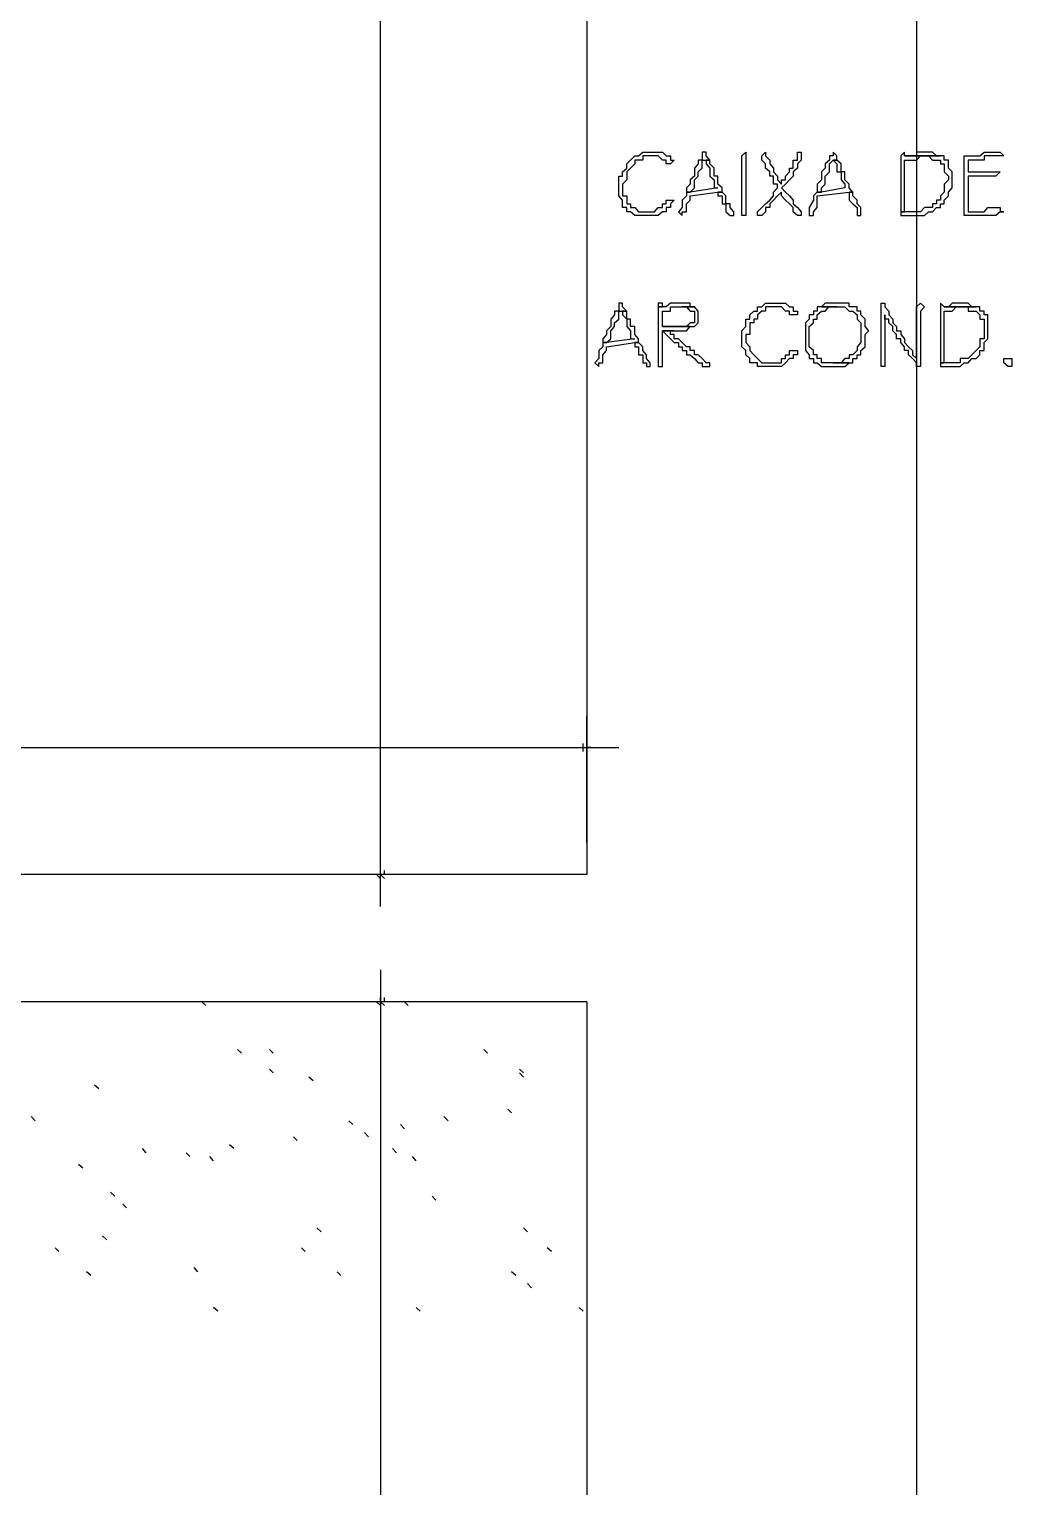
# Model space of a CAD drawing. Header units: millimetres. Extents: x -518.8 to -461.2, y 3.5 to 44.2.
# Drawn here: x -487.37 to -485.795, y 28.779 to 31.117 of the extents above; entities that cross this region are included whole.
import ezdxf

# ---------------------------------------------------------------- set-up
doc = ezdxf.new("R2010")
doc.units = ezdxf.units.MM
doc.header["$MEASUREMENT"] = 0
for name, color, linetype in [('10', 10, 'Continuous'), ('151', 151, 'Continuous'), ('16', 16, 'Continuous'), ('MYSOLIDS', 7, 'Continuous')]:
    doc.layers.add(name, color=color, linetype=linetype)

msp = doc.modelspace()

# ---------------------------------------------------------------- linework, layer by layer
at = {"layer": '10'}
for points in [[(-486.476, 31.6451), (-486.476, 29.7609)], [(-485.9474, 31.6451), (-485.9474, 28.5511)], [(-486.476, 29.7609), (-491.1105, 29.7609)], [(-486.476, 29.5571), (-491.1105, 29.5571)], [(-486.476, 29.5571), (-486.476, 28.5511)]]:
    msp.add_lwpolyline(points, dxfattribs=at)
at = {"layer": '151'}
for points in [[(-487.0872, 29.5511), (-487.0933, 29.5571)], [(-486.7624, 29.5511), (-486.7684, 29.5571)], [(-487.0301, 29.4744), (-487.0361, 29.4804)], [(-486.979, 29.4744), (-486.985, 29.4804)], [(-486.6354, 29.4744), (-486.6414, 29.4804)], [(-486.979, 29.4428), (-486.985, 29.4488)], [(-486.9151, 29.43), (-486.9218, 29.436)], [(-486.5775, 29.4428), (-486.5842, 29.4488)], [(-486.5775, 29.436), (-486.5842, 29.4428)], [(-487.2587, 29.4172), (-487.2654, 29.4233)], [(-487.3609, 29.3661), (-487.3669, 29.3729)], [(-486.8511, 29.3601), (-486.8579, 29.3661)], [(-486.6985, 29.3661), (-486.7053, 29.3729)], [(-486.597, 29.3789), (-486.603, 29.3849)], [(-486.9406, 29.3345), (-486.9466, 29.3406)], [(-486.8263, 29.3406), (-486.8324, 29.3473)], [(-486.7684, 29.3533), (-486.7752, 29.3601)], [(-487.1827, 29.315), (-487.1887, 29.3218)], [(-487.0421, 29.3218), (-487.0489, 29.3278)], [(-486.7812, 29.315), (-486.788, 29.3218)], [(-487.2842, 29.2902), (-487.291, 29.2962)], [(-487.1128, 29.309), (-487.1188, 29.315)], [(-487.0745, 29.3022), (-487.0805, 29.309)], [(-486.7496, 29.3022), (-486.7557, 29.309)], [(-487.2331, 29.2451), (-487.2399, 29.2518)], [(-487.2143, 29.2263), (-487.2203, 29.2323)], [(-486.7181, 29.2391), (-486.7241, 29.2451)], [(-487.2459, 29.1751), (-487.2527, 29.1819)], [(-486.9023, 29.1879), (-486.909, 29.1947)], [(-486.5714, 29.1879), (-486.5775, 29.1947)], [(-487.3226, 29.1563), (-487.3286, 29.1624)], [(-486.9278, 29.1563), (-486.9339, 29.1624)], [(-486.5331, 29.1563), (-486.5399, 29.1624)], [(-487.1, 29.124), (-487.106, 29.1308)], [(-487.2714, 29.118), (-487.2782, 29.124)], [(-486.8707, 29.118), (-486.8767, 29.124)], [(-486.5902, 29.118), (-486.597, 29.124)], [(-486.5647, 29.0985), (-486.5714, 29.1052)], [(-487.0677, 29.0609), (-487.0745, 29.0669)], [(-486.7436, 29.0609), (-486.7496, 29.0669)], [(-486.482, 29.0609), (-486.4887, 29.0669)]]:
    msp.add_lwpolyline(points, dxfattribs=at)
at = {"layer": '16'}
for points in [[(-486.8068, 29.7097), (-486.8068, 39.0105)], [(-486.476, 29.812), (-486.476, 30.0157)], [(-486.482, 29.9586), (-486.482, 29.9646), (-486.482, 29.9646), (-486.482, 29.9646), (-486.482, 29.9646), (-486.482, 29.9714)], [(-486.476, 29.9714), (-486.476, 29.9646), (-486.476, 29.9646), (-486.4699, 29.9646)], [(-491.1617, 29.9646), (-486.4248, 29.9646)], [(-486.4699, 29.9646), (-486.476, 29.9646), (-486.476, 29.9646), (-486.476, 29.9586)], [(-486.5271, 29.7609), (-486.8519, 29.7609)], [(-486.8068, 29.7548), (-486.8136, 29.7609)], [(-486.8068, 29.7609), (-486.8068, 29.7609), (-486.8068, 29.7609), (-486.8068, 29.7676)], [(-486.8008, 29.7548), (-486.8068, 29.7609)], [(-486.8008, 29.7609), (-486.8008, 29.7609), (-486.8008, 29.7609), (-486.8008, 29.7676)], [(-486.8068, 29.6082), (-486.8068, 25.4954)], [(-486.5271, 29.5571), (-486.8519, 29.5571)], [(-486.8068, 29.5511), (-486.8136, 29.5571)], [(-486.8068, 29.5571), (-486.8068, 29.5571), (-486.8068, 29.5571), (-486.8068, 29.5639)], [(-486.8008, 29.5511), (-486.8068, 29.5571)], [(-486.8008, 29.5571), (-486.8008, 29.5571), (-486.8008, 29.5571), (-486.8008, 29.5639)]]:
    msp.add_lwpolyline(points, dxfattribs=at)
at = {"layer": 'MYSOLIDS'}
for points in [[(-486.3745, 30.9135), (-486.3805, 30.9135), (-486.3805, 30.9135), (-486.3865, 30.9135), (-486.3865, 30.9067), (-486.3933, 30.9067), (-486.3993, 30.9067), (-486.3993, 30.9007), (-486.406, 30.8939), (-486.406, 30.8939), (-486.406, 30.8939), (-486.4121, 30.8879), (-486.4121, 30.8812), (-486.4121, 30.8812), (-486.4121, 30.8812), (-486.4121, 30.8751), (-486.4188, 30.8684), (-486.4188, 30.8684), (-486.4188, 30.8624), (-486.4188, 30.8556), (-486.4188, 30.8496), (-486.4121, 30.8496), (-486.4121, 30.8428), (-486.4121, 30.8368), (-486.406, 30.8368), (-486.406, 30.8368), (-486.406, 30.8308), (-486.3993, 30.8308), (-486.3933, 30.824), (-486.3933, 30.824), (-486.3865, 30.824), (-486.3805, 30.824), (-486.3805, 30.824), (-486.3745, 30.824), (-486.3745, 30.824), (-486.3677, 30.824), (-486.3677, 30.824), (-486.3617, 30.8308), (-486.3549, 30.8308), (-486.3549, 30.8308), (-486.3549, 30.8368), (-486.3489, 30.8368), (-486.3489, 30.8428), (-486.3421, 30.8428), (-486.3421, 30.8428), (-486.3421, 30.8428), (-486.3421, 30.8428), (-486.3361, 30.8428), (-486.3361, 30.8428), (-486.3421, 30.8368), (-486.3421, 30.8368), (-486.3421, 30.8308), (-486.3489, 30.8308), (-486.3489, 30.824), (-486.3549, 30.824), (-486.3549, 30.824), (-486.3617, 30.818), (-486.3617, 30.818), (-486.3677, 30.818), (-486.3677, 30.818), (-486.3745, 30.818), (-486.3805, 30.818), (-486.3805, 30.818), (-486.3865, 30.818), (-486.3933, 30.818), (-486.3933, 30.818), (-486.3993, 30.818), (-486.406, 30.824), (-486.406, 30.824), (-486.4121, 30.824), (-486.4121, 30.8308), (-486.4188, 30.8308), (-486.4188, 30.8368), (-486.4188, 30.8368), (-486.4188, 30.8428), (-486.4248, 30.8496), (-486.4248, 30.8496), (-486.4248, 30.8556), (-486.4248, 30.8624), (-486.4248, 30.8684), (-486.4248, 30.8684), (-486.4248, 30.8751), (-486.4248, 30.8812), (-486.4188, 30.8812), (-486.4188, 30.8879), (-486.4188, 30.8879), (-486.4121, 30.8939), (-486.4121, 30.9007), (-486.4121, 30.9007), (-486.406, 30.9067), (-486.406, 30.9067), (-486.3993, 30.9135), (-486.3933, 30.9135), (-486.3933, 30.9135), (-486.3865, 30.9195), (-486.3865, 30.9195), (-486.3805, 30.9195), (-486.3745, 30.9195), (-486.3745, 30.9195), (-486.3677, 30.9195), (-486.3617, 30.9195), (-486.3617, 30.9195), (-486.3549, 30.9195), (-486.3489, 30.9135), (-486.3489, 30.9135), (-486.3421, 30.9135), (-486.3421, 30.9067), (-486.3361, 30.9067), (-486.3361, 30.9067), (-486.3421, 30.9007), (-486.3421, 30.9007), (-486.3421, 30.9007), (-486.3421, 30.9007), (-486.3489, 30.9007), (-486.3489, 30.9007), (-486.3489, 30.9067), (-486.3489, 30.9067), (-486.3549, 30.9067), (-486.3549, 30.9067), (-486.3617, 30.9135), (-486.3677, 30.9135), (-486.3677, 30.9135), (-486.3745, 30.9135), (-486.3745, 30.9135), (-486.3745, 30.9135), (-486.3745, 30.9135)], [(-486.279, 30.9067), (-486.285, 30.9067), (-486.285, 30.9067), (-486.285, 30.9007), (-486.285, 30.9007), (-486.279, 30.8939), (-486.279, 30.8879), (-486.279, 30.8879), (-486.279, 30.8812), (-486.2722, 30.8751), (-486.2722, 30.8751), (-486.2722, 30.8684), (-486.2722, 30.8624), (-486.2662, 30.8624), (-486.3105, 30.8556), (-486.3166, 30.8556), (-486.3166, 30.8496), (-486.3166, 30.8496), (-486.3233, 30.8428), (-486.3233, 30.8428), (-486.3233, 30.8428), (-486.3233, 30.8308), (-486.3233, 30.8308), (-486.3293, 30.824), (-486.3293, 30.824), (-486.3233, 30.818), (-486.3233, 30.818), (-486.3233, 30.818), (-486.3233, 30.824), (-486.3166, 30.824), (-486.3166, 30.8308), (-486.3166, 30.8308), (-486.3166, 30.8368), (-486.3105, 30.8428), (-486.3105, 30.8496), (-486.3105, 30.8496), (-486.2662, 30.8556), (-486.2594, 30.8556), (-486.2594, 30.8556), (-486.2594, 30.8624), (-486.2662, 30.8684), (-486.2662, 30.8684), (-486.2662, 30.8751), (-486.2662, 30.8812), (-486.2722, 30.8812), (-486.2722, 30.8879), (-486.2722, 30.8879), (-486.2722, 30.8939), (-486.2722, 30.8939), (-486.279, 30.9007), (-486.279, 30.9007), (-486.279, 30.9067), (-486.279, 30.9067), (-486.279, 30.9067)], [(-486.285, 30.9195), (-486.285, 30.9195), (-486.291, 30.9195), (-486.291, 30.9135), (-486.291, 30.9135), (-486.291, 30.9067), (-486.2978, 30.9067), (-486.2978, 30.9007), (-486.3038, 30.8939), (-486.3038, 30.8879), (-486.3038, 30.8812), (-486.3105, 30.8751), (-486.3105, 30.8751), (-486.3105, 30.8684), (-486.3105, 30.8684), (-486.3166, 30.8624), (-486.3166, 30.8556), (-486.3105, 30.8556), (-486.3038, 30.8624), (-486.3038, 30.8624), (-486.3038, 30.8684), (-486.3038, 30.8751), (-486.2978, 30.8812), (-486.2978, 30.8812), (-486.2978, 30.8812), (-486.2978, 30.8879), (-486.2978, 30.8879), (-486.291, 30.8939), (-486.291, 30.9007), (-486.291, 30.9067), (-486.285, 30.9067), (-486.279, 30.9067), (-486.285, 30.9135), (-486.285, 30.9195), (-486.285, 30.9195), (-486.285, 30.9195)], [(-486.2211, 30.8624), (-486.2211, 30.8556), (-486.2211, 30.8496), (-486.2211, 30.8428), (-486.2211, 30.8428), (-486.2211, 30.8368), (-486.2211, 30.8308), (-486.2211, 30.824), (-486.2211, 30.824), (-486.2211, 30.824), (-486.2211, 30.818), (-486.2211, 30.818), (-486.2211, 30.818), (-486.2211, 30.818), (-486.2278, 30.818), (-486.2278, 30.818), (-486.2278, 30.824), (-486.2278, 30.824), (-486.2278, 30.824), (-486.2278, 30.824), (-486.2278, 30.824), (-486.2278, 30.8308), (-486.2278, 30.8368), (-486.2278, 30.8368), (-486.2278, 30.8428), (-486.2278, 30.8496), (-486.2278, 30.8556), (-486.2278, 30.8624), (-486.2278, 30.8624), (-486.2278, 30.8684), (-486.2278, 30.8751), (-486.2278, 30.8751), (-486.2278, 30.8812), (-486.2278, 30.8879), (-486.2278, 30.8939), (-486.2278, 30.8939), (-486.2278, 30.9007), (-486.2278, 30.9067), (-486.2278, 30.9067), (-486.2278, 30.9135), (-486.2278, 30.9135), (-486.2278, 30.9135), (-486.2278, 30.9135), (-486.2278, 30.9135), (-486.2211, 30.9195), (-486.2211, 30.9195), (-486.2211, 30.9135), (-486.2211, 30.9135), (-486.2211, 30.9135), (-486.2211, 30.9135), (-486.2211, 30.9067), (-486.2211, 30.9067), (-486.2211, 30.9067), (-486.2211, 30.9007), (-486.2211, 30.8939), (-486.2211, 30.8879), (-486.2211, 30.8879), (-486.2211, 30.8812), (-486.2211, 30.8751), (-486.2211, 30.8684), (-486.2211, 30.8684), (-486.2211, 30.8624), (-486.2211, 30.8624), (-486.2211, 30.8624), (-486.2211, 30.8624), (-486.2211, 30.8624)], [(-486.1639, 30.8684), (-486.1639, 30.8751), (-486.1579, 30.8751), (-486.1579, 30.8812), (-486.1579, 30.8812), (-486.1511, 30.8879), (-486.1511, 30.8879), (-486.1511, 30.8939), (-486.1451, 30.8939), (-486.1451, 30.9007), (-486.1451, 30.9067), (-486.1384, 30.9067), (-486.1384, 30.9067), (-486.1384, 30.9135), (-486.1384, 30.9135), (-486.1384, 30.9195), (-486.1324, 30.9195), (-486.1324, 30.9195), (-486.1324, 30.9195), (-486.1324, 30.9195), (-486.1324, 30.9135), (-486.1324, 30.9135), (-486.1324, 30.9135), (-486.1324, 30.9067), (-486.1324, 30.9067), (-486.1384, 30.9007), (-486.1384, 30.8939), (-486.1384, 30.8939), (-486.1451, 30.8879), (-486.1451, 30.8879), (-486.1451, 30.8812), (-486.1511, 30.8751), (-486.1511, 30.8751), (-486.1579, 30.8684), (-486.1579, 30.8684), (-486.1639, 30.8624), (-486.1579, 30.8556), (-486.1579, 30.8556), (-486.1511, 30.8496), (-486.1511, 30.8496), (-486.1451, 30.8428), (-486.1451, 30.8368), (-486.1451, 30.8368), (-486.1384, 30.8308), (-486.1324, 30.824), (-486.1324, 30.824), (-486.1324, 30.824), (-486.1324, 30.818), (-486.1324, 30.818), (-486.1384, 30.818), (-486.1384, 30.818), (-486.1384, 30.818), (-486.1451, 30.824), (-486.1451, 30.824), (-486.1451, 30.8308), (-486.1451, 30.8308), (-486.1511, 30.8368), (-486.1511, 30.8368), (-486.1579, 30.8428), (-486.1579, 30.8428), (-486.1639, 30.8496), (-486.1639, 30.8556), (-486.1639, 30.8556), (-486.1707, 30.8496), (-486.1707, 30.8496), (-486.1767, 30.8428), (-486.1827, 30.8368), (-486.1827, 30.8368), (-486.1827, 30.8308), (-486.1895, 30.8308), (-486.1895, 30.824), (-486.1895, 30.824), (-486.1955, 30.818), (-486.2023, 30.818), (-486.2023, 30.818), (-486.2023, 30.818), (-486.2023, 30.818), (-486.2023, 30.818), (-486.2023, 30.818), (-486.2023, 30.824), (-486.2023, 30.824), (-486.1955, 30.8308), (-486.1955, 30.8308), (-486.1895, 30.8368), (-486.1895, 30.8368), (-486.1827, 30.8428), (-486.1827, 30.8428), (-486.1767, 30.8496), (-486.1767, 30.8556), (-486.1767, 30.8556), (-486.1707, 30.8624), (-486.1707, 30.8624), (-486.1707, 30.8684), (-486.1767, 30.8684), (-486.1767, 30.8751), (-486.1767, 30.8812), (-486.1827, 30.8812), (-486.1827, 30.8879), (-486.1895, 30.8939), (-486.1895, 30.8939), (-486.1895, 30.8939), (-486.1895, 30.9007), (-486.1955, 30.9067), (-486.1955, 30.9135), (-486.1955, 30.9135), (-486.1955, 30.9135), (-486.1955, 30.9135), (-486.1955, 30.9135), (-486.1895, 30.9195), (-486.1895, 30.9195), (-486.1895, 30.9135), (-486.1895, 30.9135), (-486.1895, 30.9135), (-486.1895, 30.9135), (-486.1827, 30.9067), (-486.1827, 30.9007), (-486.1827, 30.9007), (-486.1767, 30.8939), (-486.1767, 30.8879), (-486.1767, 30.8879), (-486.1707, 30.8812), (-486.1707, 30.8751), (-486.1707, 30.8751), (-486.1639, 30.8684), (-486.1639, 30.8684), (-486.1639, 30.8684), (-486.1639, 30.8684), (-486.1639, 30.8684)], [(-486.0752, 30.9067), (-486.0812, 30.9067), (-486.0812, 30.9067), (-486.0752, 30.9007), (-486.0752, 30.9007), (-486.0752, 30.8939), (-486.0752, 30.8879), (-486.0684, 30.8879), (-486.0684, 30.8812), (-486.0684, 30.8751), (-486.0684, 30.8751), (-486.0624, 30.8684), (-486.0624, 30.8624), (-486.0624, 30.8624), (-486.1, 30.8556), (-486.1068, 30.8556), (-486.1128, 30.8496), (-486.1128, 30.8496), (-486.1128, 30.8428), (-486.1128, 30.8428), (-486.1128, 30.8428), (-486.1196, 30.8308), (-486.1196, 30.8308), (-486.1196, 30.824), (-486.1196, 30.824), (-486.1196, 30.818), (-486.1196, 30.818), (-486.1128, 30.818), (-486.1128, 30.824), (-486.1128, 30.824), (-486.1068, 30.8308), (-486.1068, 30.8308), (-486.1068, 30.8368), (-486.1068, 30.8428), (-486.1068, 30.8496), (-486.1068, 30.8496), (-486.0557, 30.8556), (-486.0496, 30.8556), (-486.0496, 30.8556), (-486.0557, 30.8624), (-486.0557, 30.8684), (-486.0557, 30.8684), (-486.0624, 30.8751), (-486.0624, 30.8812), (-486.0624, 30.8812), (-486.0624, 30.8879), (-486.0684, 30.8879), (-486.0684, 30.8939), (-486.0684, 30.8939), (-486.0684, 30.9007), (-486.0684, 30.9007), (-486.0752, 30.9067), (-486.0752, 30.9067), (-486.0752, 30.9067)], [(-486.0812, 30.9195), (-486.0812, 30.9195), (-486.0812, 30.9195), (-486.0812, 30.9135), (-486.0872, 30.9135), (-486.0872, 30.9067), (-486.0872, 30.9067), (-486.094, 30.9007), (-486.094, 30.8939), (-486.1, 30.8879), (-486.1, 30.8812), (-486.1, 30.8751), (-486.1, 30.8751), (-486.1068, 30.8684), (-486.1068, 30.8684), (-486.1068, 30.8624), (-486.1068, 30.8556), (-486.1, 30.8556), (-486.1, 30.8624), (-486.1, 30.8624), (-486.094, 30.8684), (-486.094, 30.8751), (-486.094, 30.8812), (-486.094, 30.8812), (-486.094, 30.8812), (-486.0872, 30.8879), (-486.0872, 30.8879), (-486.0872, 30.8939), (-486.0872, 30.9007), (-486.0812, 30.9067), (-486.0812, 30.9067), (-486.0752, 30.9067), (-486.0752, 30.9135), (-486.0812, 30.9195), (-486.0812, 30.9195), (-486.0812, 30.9195)], [(-485.9669, 30.9195), (-485.973, 30.9135), (-485.973, 30.9135), (-485.973, 30.9067), (-485.973, 30.9067), (-485.973, 30.9007), (-485.973, 30.9007), (-485.973, 30.8939), (-485.973, 30.8879), (-485.973, 30.8812), (-485.973, 30.8812), (-485.973, 30.8751), (-485.973, 30.8684), (-485.973, 30.8624), (-485.973, 30.8624), (-485.973, 30.8556), (-485.973, 30.8496), (-485.973, 30.8496), (-485.973, 30.8428), (-485.973, 30.8368), (-485.973, 30.8308), (-485.973, 30.824), (-485.973, 30.824), (-485.9669, 30.824), (-485.9669, 30.8308), (-485.9669, 30.8308), (-485.9669, 30.8368), (-485.9669, 30.8428), (-485.9669, 30.8428), (-485.9669, 30.8496), (-485.9669, 30.8556), (-485.9669, 30.8556), (-485.9669, 30.8624), (-485.9669, 30.8684), (-485.9669, 30.8684), (-485.9669, 30.8751), (-485.9669, 30.8812), (-485.9669, 30.8879), (-485.9669, 30.8879), (-485.9669, 30.8939), (-485.9669, 30.9007), (-485.9669, 30.9007), (-485.9669, 30.9067), (-485.9669, 30.9067), (-485.9602, 30.9067), (-485.9542, 30.9067), (-485.9474, 30.9067), (-485.9474, 30.9067), (-485.9414, 30.9135), (-485.9346, 30.9135), (-485.9346, 30.9135), (-485.909, 30.9135), (-485.9158, 30.9135), (-485.9669, 30.9135), (-485.9669, 30.9195), (-485.9669, 30.9195), (-485.9669, 30.9195)], [(-485.909, 30.9135), (-485.9346, 30.9135), (-485.9346, 30.9135), (-485.9286, 30.9135), (-485.9218, 30.9067), (-485.9158, 30.9067), (-485.9158, 30.9067), (-485.909, 30.9067), (-485.909, 30.9007), (-485.909, 30.9007), (-485.903, 30.9007), (-485.903, 30.8939), (-485.903, 30.8939), (-485.903, 30.8879), (-485.8963, 30.8812), (-485.8963, 30.8751), (-485.8963, 30.8751), (-485.903, 30.8684), (-485.903, 30.8624), (-485.903, 30.8624), (-485.903, 30.8556), (-485.909, 30.8496), (-485.909, 30.8496), (-485.909, 30.8428), (-485.9158, 30.8428), (-485.9158, 30.8368), (-485.9218, 30.8368), (-485.9218, 30.8308), (-485.9286, 30.8308), (-485.9286, 30.8308), (-485.9346, 30.8308), (-485.9414, 30.824), (-485.9414, 30.824), (-485.9474, 30.824), (-485.9474, 30.824), (-485.9542, 30.824), (-485.9602, 30.824), (-485.9669, 30.824), (-485.973, 30.824), (-485.973, 30.824), (-485.973, 30.818), (-485.9669, 30.818), (-485.9669, 30.818), (-485.9602, 30.818), (-485.9542, 30.818), (-485.9542, 30.818), (-485.9474, 30.818), (-485.9414, 30.818), (-485.9414, 30.818), (-485.9346, 30.818), (-485.9286, 30.824), (-485.9286, 30.824), (-485.9218, 30.824), (-485.9158, 30.8308), (-485.9158, 30.8308), (-485.9158, 30.8308), (-485.909, 30.8308), (-485.909, 30.8368), (-485.903, 30.8368), (-485.903, 30.8428), (-485.8963, 30.8496), (-485.8963, 30.8496), (-485.8963, 30.8556), (-485.8963, 30.8556), (-485.8902, 30.8624), (-485.8902, 30.8684), (-485.8902, 30.8751), (-485.8902, 30.8751), (-485.8902, 30.8751), (-485.8902, 30.8812), (-485.8902, 30.8879), (-485.8963, 30.8939), (-485.8963, 30.8939), (-485.8963, 30.9007), (-485.8963, 30.9067), (-485.903, 30.9067), (-485.903, 30.9067), (-485.903, 30.9135), (-485.909, 30.9135), (-485.909, 30.9135)], [(-485.9346, 30.9195), (-485.9346, 30.9195), (-485.9414, 30.9195), (-485.9474, 30.9195), (-485.9474, 30.9195), (-485.9474, 30.9135), (-485.9542, 30.9135), (-485.9602, 30.9135), (-485.9669, 30.9135), (-485.9158, 30.9135), (-485.9158, 30.9135), (-485.9218, 30.9195), (-485.9286, 30.9195), (-485.9346, 30.9195), (-485.9346, 30.9195)], [(-485.8647, 30.8879), (-485.8203, 30.8879), (-485.8203, 30.8879), (-485.8136, 30.8879), (-485.8136, 30.8879), (-485.8136, 30.8879), (-485.8136, 30.8879), (-485.8136, 30.8879), (-485.8136, 30.8879), (-485.8203, 30.8812), (-485.8203, 30.8812), (-485.8647, 30.8812), (-485.8647, 30.8751), (-485.8647, 30.8751), (-485.8647, 30.8751), (-485.8647, 30.8751), (-485.8647, 30.8684), (-485.8647, 30.8624), (-485.8647, 30.8624), (-485.8647, 30.8556), (-485.8647, 30.8556), (-485.8647, 30.8496), (-485.8647, 30.8428), (-485.8647, 30.8428), (-485.8647, 30.8368), (-485.8647, 30.8308), (-485.8647, 30.824), (-485.8647, 30.824), (-485.8587, 30.824), (-485.8587, 30.824), (-485.8519, 30.824), (-485.8459, 30.824), (-485.8391, 30.824), (-485.8391, 30.824), (-485.8391, 30.824), (-485.8331, 30.8308), (-485.8263, 30.8308), (-485.8203, 30.8308), (-485.8136, 30.8308), (-485.8136, 30.8308), (-485.8136, 30.824), (-485.8136, 30.824), (-485.8075, 30.824), (-485.8075, 30.824), (-485.8136, 30.824), (-485.8136, 30.824), (-485.8203, 30.818), (-485.8263, 30.818), (-485.8263, 30.818), (-485.8331, 30.818), (-485.8391, 30.818), (-485.8391, 30.818), (-485.8459, 30.818), (-485.8519, 30.818), (-485.8587, 30.818), (-485.8587, 30.818), (-485.8647, 30.818), (-485.8647, 30.818), (-485.8647, 30.818), (-485.8714, 30.818), (-485.8714, 30.818), (-485.8714, 30.824), (-485.8714, 30.824), (-485.8714, 30.824), (-485.8714, 30.8308), (-485.8714, 30.8308), (-485.8714, 30.8368), (-485.8714, 30.8428), (-485.8714, 30.8496), (-485.8714, 30.8496), (-485.8714, 30.8556), (-485.8714, 30.8624), (-485.8714, 30.8684), (-485.8714, 30.8684), (-485.8714, 30.8751), (-485.8714, 30.8751), (-485.8714, 30.8812), (-485.8714, 30.8879), (-485.8714, 30.8939), (-485.8714, 30.8939), (-485.8714, 30.9007), (-485.8714, 30.9067), (-485.8714, 30.9067), (-485.8714, 30.9135), (-485.8714, 30.9135), (-485.8714, 30.9135), (-485.8714, 30.9135), (-485.8647, 30.9135), (-485.8647, 30.9135), (-485.8587, 30.9135), (-485.8587, 30.9135), (-485.8519, 30.9135), (-485.8519, 30.9135), (-485.8459, 30.9135), (-485.8391, 30.9195), (-485.8391, 30.9195), (-485.8331, 30.9195), (-485.8331, 30.9195), (-485.8263, 30.9195), (-485.8203, 30.9195), (-485.8203, 30.9195), (-485.8136, 30.9195), (-485.8136, 30.9195), (-485.8136, 30.9195), (-485.8136, 30.9195), (-485.8075, 30.9135), (-485.8075, 30.9135), (-485.8075, 30.9135), (-485.8136, 30.9135), (-485.8136, 30.9135), (-485.8203, 30.9135), (-485.8263, 30.9135), (-485.8331, 30.9135), (-485.8391, 30.9135), (-485.8391, 30.9067), (-485.8459, 30.9067), (-485.8519, 30.9067), (-485.8587, 30.9067), (-485.8647, 30.9067), (-485.8647, 30.9067), (-485.8647, 30.9067), (-485.8647, 30.9007), (-485.8647, 30.9007), (-485.8647, 30.8939), (-485.8647, 30.8879), (-485.8647, 30.8879), (-485.8647, 30.8879), (-485.8647, 30.8879), (-485.8647, 30.8879)], [(-486.2594, 30.8556), (-486.2662, 30.8556), (-486.2662, 30.8496), (-486.2594, 30.8496), (-486.2594, 30.8428), (-486.2594, 30.8368), (-486.2534, 30.8368), (-486.2534, 30.8308), (-486.2534, 30.824), (-486.2466, 30.818), (-486.2466, 30.818), (-486.2466, 30.818), (-486.2406, 30.818), (-486.2406, 30.824), (-486.2406, 30.824), (-486.2466, 30.8308), (-486.2466, 30.8368), (-486.2534, 30.8368), (-486.2534, 30.8428), (-486.2534, 30.8496), (-486.2594, 30.8556), (-486.2594, 30.8556)], [(-486.0496, 30.8556), (-486.0557, 30.8556), (-486.0557, 30.8496), (-486.0557, 30.8496), (-486.0557, 30.8428), (-486.0496, 30.8368), (-486.0496, 30.8368), (-486.0429, 30.8308), (-486.0429, 30.824), (-486.0429, 30.818), (-486.0369, 30.818), (-486.0369, 30.818), (-486.0369, 30.818), (-486.0369, 30.824), (-486.0369, 30.824), (-486.0369, 30.8308), (-486.0429, 30.8368), (-486.0429, 30.8368), (-486.0429, 30.8428), (-486.0496, 30.8496), (-486.0496, 30.8556), (-486.0496, 30.8556)], [(-486.4188, 30.6774), (-486.4188, 30.6774), (-486.4248, 30.6774), (-486.4248, 30.6774), (-486.4248, 30.6714), (-486.4248, 30.6646), (-486.4316, 30.6646), (-486.4316, 30.6586), (-486.4376, 30.6518), (-486.4376, 30.6458), (-486.4376, 30.6398), (-486.4444, 30.633), (-486.4444, 30.633), (-486.4444, 30.627), (-486.4444, 30.627), (-486.4504, 30.6203), (-486.4504, 30.6142), (-486.4444, 30.6142), (-486.4376, 30.6203), (-486.4376, 30.6203), (-486.4376, 30.627), (-486.4376, 30.633), (-486.4316, 30.6398), (-486.4316, 30.6398), (-486.4316, 30.6398), (-486.4316, 30.6458), (-486.4316, 30.6458), (-486.4248, 30.6518), (-486.4248, 30.6586), (-486.4248, 30.6646), (-486.4188, 30.6646), (-486.4121, 30.6646), (-486.4188, 30.6714), (-486.4188, 30.6774), (-486.4188, 30.6774), (-486.4188, 30.6774)], [(-486.3233, 30.6774), (-486.3233, 30.6774), (-486.3233, 30.6774), (-486.3293, 30.6774), (-486.3361, 30.6774), (-486.3361, 30.6774), (-486.3421, 30.6774), (-486.3421, 30.6774), (-486.3489, 30.6714), (-486.3549, 30.6714), (-486.3617, 30.6714), (-486.3617, 30.5819), (-486.3617, 30.5759), (-486.3549, 30.5759), (-486.3549, 30.5759), (-486.3549, 30.5819), (-486.3549, 30.5819), (-486.3549, 30.633), (-486.3361, 30.633), (-486.3293, 30.633), (-486.3233, 30.633), (-486.3166, 30.633), (-486.3166, 30.633), (-486.3105, 30.6398), (-486.3549, 30.6398), (-486.3549, 30.6646), (-486.3549, 30.6646), (-486.3489, 30.6646), (-486.3421, 30.6646), (-486.3421, 30.6714), (-486.3361, 30.6714), (-486.3293, 30.6714), (-486.3293, 30.6714), (-486.3233, 30.6714), (-486.3038, 30.6714), (-486.3038, 30.6714), (-486.3105, 30.6714), (-486.3105, 30.6774), (-486.3166, 30.6774), (-486.3233, 30.6774), (-486.3233, 30.6774)], [(-486.3549, 30.6774), (-486.3617, 30.6774), (-486.3617, 30.6714), (-486.3549, 30.6714), (-486.3549, 30.6774), (-486.3549, 30.6774), (-486.3549, 30.6774)], [(-486.1767, 30.6714), (-486.1767, 30.6714), (-486.1827, 30.6714), (-486.1895, 30.6714), (-486.1895, 30.6646), (-486.1955, 30.6646), (-486.1955, 30.6646), (-486.2023, 30.6586), (-486.2023, 30.6518), (-486.2083, 30.6518), (-486.2083, 30.6518), (-486.2083, 30.6458), (-486.2151, 30.6458), (-486.2151, 30.6398), (-486.2151, 30.6398), (-486.2151, 30.633), (-486.2151, 30.627), (-486.2211, 30.627), (-486.2211, 30.6203), (-486.2211, 30.6142), (-486.2151, 30.6075), (-486.2151, 30.6075), (-486.2151, 30.6015), (-486.2151, 30.6015), (-486.2083, 30.5947), (-486.2083, 30.5947), (-486.2023, 30.5887), (-486.2023, 30.5887), (-486.1955, 30.5819), (-486.1955, 30.5819), (-486.1895, 30.5819), (-486.1827, 30.5819), (-486.1827, 30.5819), (-486.1767, 30.5819), (-486.1707, 30.5819), (-486.1707, 30.5819), (-486.1639, 30.5819), (-486.1639, 30.5887), (-486.1579, 30.5887), (-486.1579, 30.5947), (-486.1511, 30.5947), (-486.1511, 30.5947), (-486.1511, 30.6015), (-486.1451, 30.6015), (-486.1451, 30.6015), (-486.1384, 30.6015), (-486.1384, 30.6015), (-486.1384, 30.6015), (-486.1384, 30.6015), (-486.1384, 30.5947), (-486.1451, 30.5947), (-486.1451, 30.5947), (-486.1451, 30.5887), (-486.1511, 30.5887), (-486.1579, 30.5819), (-486.1579, 30.5819), (-486.1639, 30.5759), (-486.1639, 30.5759), (-486.1707, 30.5759), (-486.1707, 30.5759), (-486.1767, 30.5759), (-486.1827, 30.5759), (-486.1827, 30.5759), (-486.1895, 30.5759), (-486.1895, 30.5759), (-486.1955, 30.5759), (-486.2023, 30.5759), (-486.2023, 30.5819), (-486.2083, 30.5819), (-486.2151, 30.5819), (-486.2151, 30.5887), (-486.2151, 30.5887), (-486.2211, 30.5947), (-486.2211, 30.5947), (-486.2211, 30.6015), (-486.2278, 30.6075), (-486.2278, 30.6075), (-486.2278, 30.6142), (-486.2278, 30.6203), (-486.2278, 30.627), (-486.2278, 30.627), (-486.2278, 30.633), (-486.2211, 30.6398), (-486.2211, 30.6398), (-486.2211, 30.6458), (-486.2211, 30.6518), (-486.2151, 30.6518), (-486.2151, 30.6586), (-486.2151, 30.6586), (-486.2083, 30.6646), (-486.2023, 30.6646), (-486.2023, 30.6714), (-486.1955, 30.6714), (-486.1955, 30.6714), (-486.1895, 30.6774), (-486.1827, 30.6774), (-486.1827, 30.6774), (-486.1767, 30.6774), (-486.1767, 30.6774), (-486.1707, 30.6774), (-486.1639, 30.6774), (-486.1639, 30.6774), (-486.1579, 30.6774), (-486.1511, 30.6714), (-486.1511, 30.6714), (-486.1451, 30.6714), (-486.1451, 30.6646), (-486.1384, 30.6646), (-486.1384, 30.6646), (-486.1384, 30.6586), (-486.1384, 30.6586), (-486.1451, 30.6586), (-486.1451, 30.6586), (-486.1451, 30.6586), (-486.1511, 30.6586), (-486.1511, 30.6646), (-486.1511, 30.6646), (-486.1511, 30.6646), (-486.1579, 30.6646), (-486.1639, 30.6714), (-486.1639, 30.6714), (-486.1707, 30.6714), (-486.1767, 30.6714), (-486.1767, 30.6714), (-486.1767, 30.6714), (-486.1767, 30.6714)], [(-486.0752, 30.6774), (-486.0752, 30.6774), (-486.0812, 30.6774), (-486.0872, 30.6774), (-486.0872, 30.6774), (-486.094, 30.6774), (-486.1, 30.6714), (-486.1, 30.6714), (-486.0752, 30.6714), (-486.0752, 30.6714), (-486.0684, 30.6714), (-486.0684, 30.6714), (-486.0624, 30.6714), (-486.0557, 30.6646), (-486.0557, 30.6646), (-486.0496, 30.6646), (-486.0429, 30.6586), (-486.0429, 30.6586), (-486.0429, 30.6586), (-486.0429, 30.6518), (-486.0369, 30.6458), (-486.0369, 30.6458), (-486.0369, 30.6398), (-486.0369, 30.633), (-486.0369, 30.633), (-486.0369, 30.627), (-486.0369, 30.627), (-486.0369, 30.6203), (-486.0369, 30.6142), (-486.0369, 30.6142), (-486.0429, 30.6075), (-486.0429, 30.6075), (-486.0429, 30.6015), (-486.0496, 30.5947), (-486.0496, 30.5947), (-486.0557, 30.5947), (-486.0557, 30.5887), (-486.0624, 30.5887), (-486.0624, 30.5887), (-486.0684, 30.5819), (-486.0752, 30.5819), (-486.0752, 30.5819), (-486.0812, 30.5819), (-486.0557, 30.5819), (-486.0557, 30.5819), (-486.0496, 30.5819), (-486.0496, 30.5887), (-486.0429, 30.5887), (-486.0429, 30.5947), (-486.0369, 30.5947), (-486.0369, 30.6015), (-486.0369, 30.6015), (-486.0301, 30.6075), (-486.0301, 30.6075), (-486.0301, 30.6142), (-486.0301, 30.6203), (-486.0301, 30.6203), (-486.0301, 30.627), (-486.0241, 30.633), (-486.0241, 30.633), (-486.0301, 30.6398), (-486.0301, 30.6398), (-486.0301, 30.6458), (-486.0301, 30.6518), (-486.0301, 30.6518), (-486.0369, 30.6586), (-486.0369, 30.6646), (-486.0429, 30.6646), (-486.0429, 30.6646), (-486.0429, 30.6714), (-486.0496, 30.6714), (-486.0557, 30.6714), (-486.0557, 30.6774), (-486.0624, 30.6774), (-486.0684, 30.6774), (-486.0684, 30.6774), (-486.0752, 30.6774), (-486.0752, 30.6774)], [(-485.9985, 30.6586), (-485.9985, 30.5819), (-485.9985, 30.5759), (-485.9985, 30.5759), (-486.0045, 30.5759), (-486.0045, 30.5759), (-486.0045, 30.5759), (-486.0045, 30.5759), (-486.0045, 30.5819), (-486.0045, 30.5819), (-486.0045, 30.6714), (-486.0045, 30.6714), (-486.0045, 30.6774), (-486.0045, 30.6774), (-486.0045, 30.6774), (-485.9985, 30.6774), (-485.9985, 30.6714), (-485.9985, 30.6714), (-485.9985, 30.6714), (-485.9918, 30.6646), (-485.9918, 30.6586), (-485.9918, 30.6586), (-485.9857, 30.6518), (-485.9857, 30.6458), (-485.9857, 30.6458), (-485.9797, 30.6398), (-485.9797, 30.633), (-485.973, 30.633), (-485.973, 30.627), (-485.973, 30.627), (-485.9669, 30.6203), (-485.9669, 30.6203), (-485.9669, 30.6142), (-485.9602, 30.6075), (-485.9602, 30.6075), (-485.9542, 30.6015), (-485.9542, 30.6015), (-485.9542, 30.5947), (-485.9474, 30.5887), (-485.9474, 30.5887), (-485.9474, 30.5947), (-485.9474, 30.5947), (-485.9474, 30.6015), (-485.9474, 30.6015), (-485.9474, 30.6075), (-485.9474, 30.6142), (-485.9474, 30.6142), (-485.9474, 30.6203), (-485.9474, 30.627), (-485.9474, 30.633), (-485.9474, 30.633), (-485.9474, 30.6398), (-485.9474, 30.6458), (-485.9474, 30.6458), (-485.9474, 30.6518), (-485.9474, 30.6586), (-485.9474, 30.6646), (-485.9474, 30.6646), (-485.9474, 30.6714), (-485.9474, 30.6714), (-485.9414, 30.6774), (-485.9414, 30.6774), (-485.9414, 30.6774), (-485.9414, 30.6774), (-485.9414, 30.6774), (-485.9414, 30.6774), (-485.9346, 30.6714), (-485.9346, 30.6714), (-485.9414, 30.6646), (-485.9414, 30.6646), (-485.9414, 30.6646), (-485.9414, 30.6586), (-485.9414, 30.6518), (-485.9414, 30.6518), (-485.9414, 30.6458), (-485.9414, 30.6398), (-485.9414, 30.633), (-485.9414, 30.633), (-485.9414, 30.627), (-485.9414, 30.6203), (-485.9414, 30.6203), (-485.9414, 30.6142), (-485.9414, 30.6142), (-485.9414, 30.6075), (-485.9414, 30.6015), (-485.9414, 30.5947), (-485.9414, 30.5947), (-485.9414, 30.5887), (-485.9414, 30.5819), (-485.9414, 30.5819), (-485.9414, 30.5819), (-485.9414, 30.5759), (-485.9414, 30.5759), (-485.9414, 30.5759), (-485.9414, 30.5759), (-485.9414, 30.5759), (-485.9474, 30.5759), (-485.9474, 30.5819), (-485.9474, 30.5819), (-485.9542, 30.5887), (-485.9602, 30.5947), (-485.9602, 30.6015), (-485.9669, 30.6015), (-485.9669, 30.6075), (-485.9669, 30.6075), (-485.973, 30.6142), (-485.973, 30.6142), (-485.973, 30.6203), (-485.9797, 30.6203), (-485.9797, 30.627), (-485.9857, 30.633), (-485.9857, 30.633), (-485.9857, 30.6398), (-485.9918, 30.6458), (-485.9918, 30.6518), (-485.9985, 30.6518), (-485.9985, 30.6586), (-485.9985, 30.6586), (-485.9985, 30.6586), (-485.9985, 30.6586), (-485.9985, 30.6586)], [(-485.909, 30.6774), (-485.909, 30.6774), (-485.909, 30.6714), (-485.909, 30.6646), (-485.909, 30.6646), (-485.909, 30.6586), (-485.909, 30.6586), (-485.909, 30.6518), (-485.909, 30.6458), (-485.909, 30.6398), (-485.909, 30.6398), (-485.909, 30.633), (-485.909, 30.627), (-485.909, 30.6203), (-485.909, 30.6203), (-485.909, 30.6142), (-485.909, 30.6075), (-485.909, 30.6075), (-485.909, 30.6015), (-485.909, 30.5947), (-485.909, 30.5887), (-485.909, 30.5819), (-485.909, 30.5819), (-485.903, 30.5819), (-485.903, 30.5887), (-485.903, 30.5887), (-485.903, 30.5947), (-485.903, 30.6015), (-485.903, 30.6015), (-485.903, 30.6075), (-485.903, 30.6142), (-485.903, 30.6142), (-485.903, 30.6203), (-485.903, 30.627), (-485.903, 30.627), (-485.903, 30.633), (-485.903, 30.6398), (-485.903, 30.6458), (-485.903, 30.6458), (-485.903, 30.6518), (-485.903, 30.6586), (-485.903, 30.6646), (-485.903, 30.6646), (-485.903, 30.6646), (-485.8963, 30.6646), (-485.8963, 30.6646), (-485.8902, 30.6646), (-485.8842, 30.6714), (-485.8842, 30.6714), (-485.8775, 30.6714), (-485.8714, 30.6714), (-485.8519, 30.6714), (-485.8519, 30.6714), (-485.903, 30.6714), (-485.909, 30.6774), (-485.909, 30.6774), (-485.909, 30.6774)], [(-485.8714, 30.6774), (-485.8775, 30.6774), (-485.8842, 30.6774), (-485.8842, 30.6774), (-485.8842, 30.6774), (-485.8902, 30.6774), (-485.8963, 30.6714), (-485.903, 30.6714), (-485.903, 30.6714), (-485.8519, 30.6714), (-485.8587, 30.6714), (-485.8647, 30.6774), (-485.8647, 30.6774), (-485.8714, 30.6774), (-485.8714, 30.6774)], [(-486.4121, 30.6646), (-486.4188, 30.6646), (-486.4188, 30.6646), (-486.4188, 30.6586), (-486.4188, 30.6586), (-486.4121, 30.6518), (-486.4121, 30.6458), (-486.4121, 30.6458), (-486.4121, 30.6398), (-486.406, 30.633), (-486.406, 30.633), (-486.406, 30.627), (-486.406, 30.6203), (-486.3993, 30.6203), (-486.4444, 30.6142), (-486.4504, 30.6142), (-486.4504, 30.6142), (-486.4504, 30.6075), (-486.4572, 30.6015), (-486.4572, 30.6015), (-486.4572, 30.6015), (-486.4572, 30.5887), (-486.4572, 30.5887), (-486.4632, 30.5819), (-486.4632, 30.5819), (-486.4572, 30.5759), (-486.4572, 30.5759), (-486.4572, 30.5759), (-486.4572, 30.5819), (-486.4504, 30.5819), (-486.4504, 30.5887), (-486.4504, 30.5887), (-486.4504, 30.5947), (-486.4444, 30.6015), (-486.4444, 30.6075), (-486.4444, 30.6075), (-486.3993, 30.6142), (-486.3933, 30.6142), (-486.3933, 30.6142), (-486.3933, 30.6203), (-486.3993, 30.627), (-486.3993, 30.627), (-486.3993, 30.633), (-486.3993, 30.6398), (-486.406, 30.6398), (-486.406, 30.6458), (-486.406, 30.6458), (-486.406, 30.6518), (-486.4121, 30.6518), (-486.4121, 30.6586), (-486.4121, 30.6586), (-486.4121, 30.6646), (-486.4121, 30.6646), (-486.4121, 30.6646)], [(-486.3038, 30.6714), (-486.3233, 30.6714), (-486.3233, 30.6714), (-486.3166, 30.6714), (-486.3105, 30.6646), (-486.3105, 30.6646), (-486.3038, 30.6646), (-486.3038, 30.6586), (-486.3038, 30.6586), (-486.3038, 30.6518), (-486.3038, 30.6518), (-486.3038, 30.6458), (-486.3105, 30.6458), (-486.3166, 30.6398), (-486.3166, 30.6398), (-486.3233, 30.6398), (-486.3233, 30.6398), (-486.3293, 30.6398), (-486.3293, 30.6398), (-486.3361, 30.6398), (-486.3421, 30.6398), (-486.3489, 30.6398), (-486.3549, 30.6398), (-486.3105, 30.6398), (-486.3105, 30.6398), (-486.3038, 30.6398), (-486.3038, 30.6398), (-486.2978, 30.6458), (-486.2978, 30.6458), (-486.2978, 30.6518), (-486.2978, 30.6586), (-486.2978, 30.6586), (-486.2978, 30.6646), (-486.2978, 30.6646), (-486.3038, 30.6714), (-486.3038, 30.6714)], [(-486.1, 30.6714), (-486.1068, 30.6714), (-486.1068, 30.6646), (-486.1128, 30.6646), (-486.1128, 30.6586), (-486.1196, 30.6586), (-486.1196, 30.6518), (-486.1196, 30.6518), (-486.1256, 30.6458), (-486.1256, 30.6398), (-486.1256, 30.6398), (-486.1256, 30.633), (-486.1256, 30.627), (-486.1256, 30.6203), (-486.1256, 30.6203), (-486.1256, 30.6142), (-486.1256, 30.6142), (-486.1256, 30.6075), (-486.1256, 30.6015), (-486.1196, 30.5947), (-486.1196, 30.5947), (-486.1196, 30.5887), (-486.1128, 30.5887), (-486.1128, 30.5819), (-486.1068, 30.5819), (-486.1068, 30.5819), (-486.1, 30.5759), (-486.1, 30.5759), (-486.094, 30.5759), (-486.0872, 30.5759), (-486.0812, 30.5759), (-486.0812, 30.5759), (-486.0752, 30.5759), (-486.0752, 30.5759), (-486.0684, 30.5759), (-486.0624, 30.5759), (-486.0624, 30.5759), (-486.0557, 30.5819), (-486.0812, 30.5819), (-486.088, 30.5819), (-486.088, 30.5819), (-486.094, 30.5819), (-486.1, 30.5819), (-486.1, 30.5887), (-486.1068, 30.5887), (-486.1068, 30.5947), (-486.1068, 30.5947), (-486.1128, 30.5947), (-486.1128, 30.6015), (-486.1128, 30.6015), (-486.1196, 30.6075), (-486.1196, 30.6142), (-486.1196, 30.6203), (-486.1196, 30.6203), (-486.1196, 30.627), (-486.1196, 30.627), (-486.1196, 30.633), (-486.1196, 30.6398), (-486.1128, 30.6458), (-486.1128, 30.6458), (-486.1128, 30.6518), (-486.1068, 30.6518), (-486.1068, 30.6586), (-486.1068, 30.6586), (-486.1, 30.6646), (-486.1, 30.6646), (-486.094, 30.6646), (-486.088, 30.6714), (-486.088, 30.6714), (-486.0812, 30.6714), (-486.0752, 30.6714), (-486.1, 30.6714), (-486.1, 30.6714)], [(-485.8519, 30.6714), (-485.8714, 30.6714), (-485.8714, 30.6714), (-485.8647, 30.6714), (-485.8647, 30.6646), (-485.8587, 30.6646), (-485.8519, 30.6646), (-485.8519, 30.6646), (-485.8459, 30.6586), (-485.8459, 30.6586), (-485.8459, 30.6586), (-485.8459, 30.6518), (-485.8391, 30.6518), (-485.8391, 30.6458), (-485.8391, 30.6398), (-485.8391, 30.633), (-485.8391, 30.633), (-485.8391, 30.627), (-485.8391, 30.6203), (-485.8459, 30.6203), (-485.8459, 30.6142), (-485.8459, 30.6075), (-485.8459, 30.6075), (-485.8519, 30.6015), (-485.8519, 30.6015), (-485.8587, 30.5947), (-485.8587, 30.5947), (-485.8647, 30.5887), (-485.8647, 30.5887), (-485.8714, 30.5887), (-485.8775, 30.5887), (-485.8775, 30.5819), (-485.8842, 30.5819), (-485.8842, 30.5819), (-485.8902, 30.5819), (-485.8963, 30.5819), (-485.8963, 30.5819), (-485.903, 30.5819), (-485.909, 30.5819), (-485.909, 30.5819), (-485.909, 30.5759), (-485.909, 30.5759), (-485.903, 30.5759), (-485.903, 30.5759), (-485.8963, 30.5759), (-485.8902, 30.5759), (-485.8902, 30.5759), (-485.8842, 30.5759), (-485.8775, 30.5759), (-485.8775, 30.5759), (-485.8714, 30.5819), (-485.8647, 30.5819), (-485.8647, 30.5819), (-485.8587, 30.5887), (-485.8587, 30.5887), (-485.8519, 30.5887), (-485.8519, 30.5887), (-485.8459, 30.5947), (-485.8459, 30.6015), (-485.8391, 30.6015), (-485.8391, 30.6075), (-485.8391, 30.6075), (-485.8391, 30.6142), (-485.8331, 30.6203), (-485.8331, 30.6203), (-485.8331, 30.627), (-485.8331, 30.633), (-485.8331, 30.633), (-485.8331, 30.6398), (-485.8331, 30.6398), (-485.8331, 30.6458), (-485.8331, 30.6518), (-485.8331, 30.6586), (-485.8391, 30.6586), (-485.8391, 30.6646), (-485.8391, 30.6646), (-485.8459, 30.6646), (-485.8459, 30.6714), (-485.8519, 30.6714), (-485.8519, 30.6714)], [(-486.3361, 30.633), (-486.3549, 30.633), (-486.3489, 30.627), (-486.3489, 30.627), (-486.3421, 30.6203), (-486.3421, 30.6203), (-486.3361, 30.6142), (-486.3293, 30.6142), (-486.3293, 30.6075), (-486.3233, 30.6075), (-486.3233, 30.6015), (-486.3166, 30.6015), (-486.3166, 30.5947), (-486.3105, 30.5947), (-486.3105, 30.5947), (-486.3038, 30.5887), (-486.3038, 30.5887), (-486.2978, 30.5819), (-486.291, 30.5819), (-486.291, 30.5759), (-486.285, 30.5759), (-486.285, 30.5759), (-486.279, 30.5759), (-486.279, 30.5759), (-486.279, 30.5759), (-486.279, 30.5759), (-486.279, 30.5819), (-486.285, 30.5819), (-486.285, 30.5819), (-486.291, 30.5887), (-486.291, 30.5887), (-486.291, 30.5887), (-486.2978, 30.5947), (-486.3038, 30.5947), (-486.3038, 30.6015), (-486.3105, 30.6015), (-486.3105, 30.6075), (-486.3166, 30.6075), (-486.3166, 30.6075), (-486.3233, 30.6142), (-486.3233, 30.6142), (-486.3293, 30.6203), (-486.3361, 30.6203), (-486.3361, 30.627), (-486.3421, 30.627), (-486.3421, 30.633), (-486.3421, 30.633), (-486.3361, 30.633), (-486.3361, 30.633), (-486.3361, 30.633)], [(-486.3933, 30.6142), (-486.3993, 30.6142), (-486.3993, 30.6075), (-486.3933, 30.6075), (-486.3933, 30.6015), (-486.3933, 30.5947), (-486.3865, 30.5947), (-486.3865, 30.5887), (-486.3865, 30.5819), (-486.3805, 30.5819), (-486.3805, 30.5759), (-486.3805, 30.5759), (-486.3745, 30.5759), (-486.3745, 30.5819), (-486.3745, 30.5819), (-486.3805, 30.5887), (-486.3805, 30.5947), (-486.3865, 30.6015), (-486.3865, 30.6015), (-486.3865, 30.6075), (-486.3933, 30.6142), (-486.3933, 30.6142)], [(-485.8008, 30.5759), (-485.8008, 30.5759), (-485.8008, 30.5759), (-485.8075, 30.5819), (-485.8075, 30.5819), (-485.8075, 30.5887), (-485.8008, 30.5887), (-485.8008, 30.5887), (-485.7948, 30.5887), (-485.7948, 30.5887), (-485.7948, 30.5887), (-485.7948, 30.5819), (-485.7948, 30.5819), (-485.7948, 30.5819), (-485.7948, 30.5759), (-485.8008, 30.5759), (-485.8008, 30.5759), (-485.8008, 30.5759), (-485.8008, 30.5759), (-485.8008, 30.5759)]]:
    msp.add_lwpolyline(points, dxfattribs=at)

doc.saveas('drawing.dxf')
